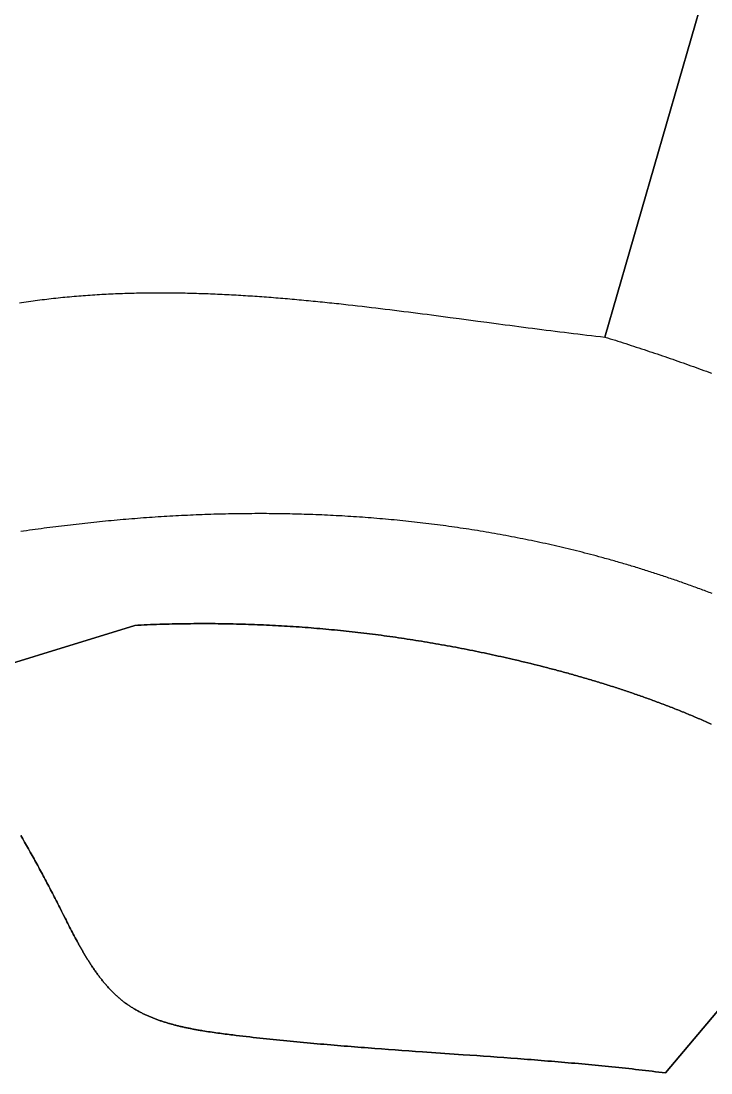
# Model space of a CAD drawing. Header units: millimetres. Extents: x -97041 to 275168, y -12500 to 263793.
# Drawn here: x 60170 to 86904, y 131559 to 172291 of the extents above; entities that cross this region are included whole.
import ezdxf

# ---------------------------------------------------------------- set-up
doc = ezdxf.new("R2010")
doc.units = ezdxf.units.MM
doc.layers.add('CLOSED_AREAS', color=7, linetype='Continuous')
doc.layers.add('REGION_HOLES', color=7, linetype='Continuous')

msp = doc.modelspace()

# ---------------------------------------------------------------- linework, layer by layer
at = {"layer": 'CLOSED_AREAS'}
for points in [[(60105.889, 161382.157), (60193.87, 161395.528), (60281.892, 161408.639), (60369.956, 161421.491), (60458.06, 161434.087), (60546.205, 161446.427), (60634.391, 161458.513), (60722.616, 161470.346), (60810.88, 161481.928), (60899.184, 161493.259), (60987.526, 161504.342), (61075.907, 161515.177), (61164.325, 161525.766), (61252.781, 161536.11), (61341.275, 161546.21), (61429.805, 161556.069), (61518.372, 161565.687), (61606.974, 161575.065), (61695.613, 161584.205), (61784.287, 161593.108), (61872.995, 161601.776), (61961.739, 161610.21), (62050.516, 161618.411), (62139.328, 161626.381), (62228.173, 161634.12), (62317.051, 161641.631), (62405.962, 161648.915), (62494.905, 161655.972), (62583.88, 161662.805), (62672.887, 161669.414), (62761.925, 161675.801), (62850.994, 161681.968), (62940.094, 161687.915), (63029.224, 161693.644), (63118.383, 161699.157), (63207.572, 161704.454), (63296.79, 161709.537), (63386.037, 161714.407), (63475.312, 161719.067), (63564.615, 161723.516), (63653.946, 161727.757), (63743.303, 161731.79), (63832.688, 161735.617), (63922.099, 161739.24), (64011.536, 161742.66), (64100.999, 161745.877), (64190.487, 161748.894), (64280, 161751.712), (64369.538, 161754.332), (64459.1, 161756.755), (64548.686, 161758.983), (64638.295, 161761.017), (64727.927, 161762.859), (64817.582, 161764.509), (64907.26, 161765.97), (64996.96, 161767.242), (65086.681, 161768.326), (65176.423, 161769.225), (65266.187, 161769.94), (65355.971, 161770.471), (65445.775, 161770.82), (65535.598, 161770.989), (65625.442, 161770.979), (65715.304, 161770.791), (65805.185, 161770.427), (65895.084, 161769.887), (65985.001, 161769.174), (66074.936, 161768.288), (66164.888, 161767.231), (66254.857, 161766.004), (66344.842, 161764.609), (66434.843, 161763.047), (66524.86, 161761.319), (66614.893, 161759.427), (66704.94, 161757.371), (66795.002, 161755.154), (66885.078, 161752.777), (66975.168, 161750.24), (67065.271, 161747.546), (67155.388, 161744.695), (67245.517, 161741.69), (67335.659, 161738.53), (67425.813, 161735.219), (67515.978, 161731.756), (67606.154, 161728.144), (67696.342, 161724.383), (67786.54, 161720.475), (67876.748, 161716.422), (67966.966, 161712.225), (68057.193, 161707.884), (68147.429, 161703.402), (68237.674, 161698.779), (68327.928, 161694.018), (68418.189, 161689.119), (68508.458, 161684.084), (68598.734, 161678.914), (68689.017, 161673.61), (68779.306, 161668.174), (68869.601, 161662.607), (68959.902, 161656.911), (69050.208, 161651.086), (69140.52, 161645.135), (69230.835, 161639.058), (69321.156, 161632.856), (69411.479, 161626.532), (69501.807, 161620.087), (69592.137, 161613.521), (69682.471, 161606.836), (69772.806, 161600.034), (69863.144, 161593.116), (69953.483, 161586.083), (70043.823, 161578.936), (70134.165, 161571.678), (70224.507, 161564.308), (70314.849, 161556.829), (70405.19, 161549.242), (70495.532, 161541.548), (70585.872, 161533.749), (70676.211, 161525.846), (70766.548, 161517.839), (70856.883, 161509.732), (70947.216, 161501.524), (71037.545, 161493.218), (71127.872, 161484.814), (71218.195, 161476.315), (71308.514, 161467.72), (71398.829, 161459.032), (71489.139, 161450.252), (71579.444, 161441.382), (71669.744, 161432.422), (71760.037, 161423.374), (71850.325, 161414.239), (71940.606, 161405.019), (72030.881, 161395.716), (72121.148, 161386.329), (72211.407, 161376.861), (72301.658, 161367.313), (72391.901, 161357.687), (72482.135, 161347.983), (72572.36, 161338.203), (72662.576, 161328.349), (72842.977, 161308.422), (73023.336, 161288.213), (73203.649, 161267.731), (73383.914, 161246.99), (73564.128, 161225.997), (73744.287, 161204.766), (73924.389, 161183.305), (74104.431, 161161.627), (74284.41, 161139.741), (74464.322, 161117.659), (74644.166, 161095.391), (74823.937, 161072.948), (75003.633, 161050.34), (75183.252, 161027.579), (75362.789, 161004.675), (75542.242, 160981.638), (75721.609, 160958.48), (75900.885, 160935.212), (76080.069, 160911.843), (76259.157, 160888.385), (76438.146, 160864.848), (76795.816, 160817.581), (77153.056, 160770.129), (77509.841, 160722.576), (77866.148, 160675.009), (78221.953, 160627.514), (78577.233, 160580.175), (78931.964, 160533.08), (79109.115, 160509.651), (79286.121, 160486.314), (79462.978, 160463.081), (79639.682, 160439.962), (79816.231, 160416.969), (79992.622, 160394.111), (80168.852, 160371.399), (80344.918, 160348.845), (80520.818, 160326.459), (80696.547, 160304.252), (80872.103, 160282.234), (81047.484, 160260.416), (81222.685, 160238.809), (81397.705, 160217.424), (81572.54, 160196.271), (81747.188, 160175.361), (81921.644, 160154.705), (82095.907, 160134.313), (82269.974, 160114.196), (82443.841, 160094.366), (82617.505, 160074.832), (82790.964, 160055.605), (86610.058, 173275.548)], [(86610.058, 173275.548), (82790.964, 160055.605), (82892.81, 160024.01), (82994.603, 159992.285), (83096.341, 159960.43), (83198.026, 159928.445), (83299.658, 159896.331), (83401.236, 159864.087), (83502.76, 159831.715), (83604.232, 159799.214), (83705.65, 159766.586), (83807.015, 159733.829), (83908.328, 159700.945), (84009.588, 159667.934), (84110.795, 159634.796), (84211.95, 159601.532), (84313.053, 159568.141), (84414.103, 159534.624), (84515.102, 159500.982), (84616.048, 159467.215), (84716.943, 159433.323), (84817.787, 159399.306), (84918.579, 159365.165), (85019.319, 159330.9), (85120.008, 159296.511), (85220.647, 159262), (85321.234, 159227.365), (85421.77, 159192.607), (85522.256, 159157.727), (85622.692, 159122.725), (85723.076, 159087.602), (85823.411, 159052.357), (85923.695, 159016.99), (86023.93, 158981.504), (86124.114, 158945.896), (86224.249, 158910.169), (86324.334, 158874.322), (86424.37, 158838.355), (86524.356, 158802.27), (86624.294, 158766.065), (86724.182, 158729.742), (86824.021, 158693.301), (86923.811, 158656.742)], [(86947.46, 150123.539), (86888.116, 150146.119), (86828.745, 150168.618), (86769.346, 150191.035), (86709.921, 150213.37), (86650.467, 150235.624), (86590.987, 150257.796), (86531.48, 150279.886), (86471.946, 150301.893), (86412.385, 150323.819), (86352.797, 150345.663), (86293.182, 150367.424), (86233.541, 150389.103), (86173.873, 150410.699), (86114.179, 150432.214), (86054.458, 150453.645), (85994.712, 150474.994), (85934.939, 150496.26), (85875.139, 150517.443), (85815.314, 150538.544), (85755.463, 150559.561), (85695.586, 150580.496), (85635.683, 150601.347), (85575.755, 150622.115), (85515.801, 150642.8), (85455.821, 150663.402), (85395.816, 150683.92), (85335.786, 150704.354), (85275.73, 150724.705), (85215.649, 150744.973), (85155.543, 150765.156), (85095.413, 150785.256), (85035.257, 150805.272), (84975.076, 150825.204), (84914.871, 150845.052), (84854.641, 150864.816), (84794.386, 150884.496), (84734.107, 150904.091), (84673.804, 150923.602), (84613.476, 150943.029), (84553.124, 150962.371), (84492.748, 150981.628), (84432.347, 151000.801), (84371.923, 151019.889), (84311.475, 151038.892), (84251.003, 151057.811), (84190.508, 151076.644), (84129.988, 151095.392), (84069.446, 151114.056), (84008.879, 151132.634), (83948.29, 151151.126), (83887.677, 151169.534), (83827.041, 151187.856), (83766.381, 151206.092), (83705.699, 151224.243), (83644.994, 151242.308), (83584.266, 151260.287), (83523.515, 151278.181), (83462.741, 151295.989), (83401.945, 151313.71), (83341.127, 151331.346), (83280.285, 151348.895), (83219.422, 151366.359), (83158.536, 151383.736), (83097.628, 151401.026), (83036.698, 151418.23), (82975.746, 151435.348), (82914.772, 151452.379), (82853.777, 151469.323), (82792.759, 151486.181), (82731.72, 151502.951), (82670.659, 151519.635), (82562.534, 151548.951), (82454.343, 151577.995), (82346.085, 151606.766), (82237.76, 151635.267), (82129.37, 151663.497), (82020.915, 151691.457), (81912.395, 151719.147), (81803.811, 151746.567), (81695.163, 151773.718), (81586.451, 151800.601), (81477.676, 151827.215), (81368.839, 151853.562), (81259.939, 151879.641), (81150.978, 151905.454), (81041.955, 151931), (80932.871, 151956.28), (80823.726, 151981.294), (80714.521, 152006.044), (80605.257, 152030.528), (80495.933, 152054.749), (80386.55, 152078.705), (80277.109, 152102.398), (80167.61, 152125.829), (80058.054, 152148.996), (79948.44, 152171.902), (79838.769, 152194.546), (79729.042, 152216.928), (79619.259, 152239.05), (79509.421, 152260.912), (79399.528, 152282.513), (79289.579, 152303.855), (79179.577, 152324.938), (79069.521, 152345.763), (78959.412, 152366.329), (78849.249, 152386.637), (78739.034, 152406.688), (78628.767, 152426.483), (78518.448, 152446.02), (78408.078, 152465.302), (78297.657, 152484.328), (78187.186, 152503.099), (78076.665, 152521.616), (77966.094, 152539.878), (77855.474, 152557.886), (77744.805, 152575.64), (77634.088, 152593.142), (77523.323, 152610.391), (77412.511, 152627.388), (77301.652, 152644.134), (77190.746, 152660.628), (77079.793, 152676.871), (76968.796, 152692.864), (76857.752, 152708.607), (76746.664, 152724.101), (76635.531, 152739.345), (76524.355, 152754.341), (76413.134, 152769.088), (76301.87, 152783.588), (76190.564, 152797.841), (76079.215, 152811.846), (75967.824, 152825.605), (75856.392, 152839.118), (75744.919, 152852.386), (75633.404, 152865.408), (75521.85, 152878.185), (75410.256, 152890.718), (75298.622, 152903.008), (75186.949, 152915.054), (75075.238, 152926.856), (74963.489, 152938.417), (74851.702, 152949.735), (74739.877, 152960.811), (74628.016, 152971.647), (74516.118, 152982.241), (74404.184, 152992.595), (74292.215, 153002.709), (74180.21, 153012.583), (74068.171, 153022.219), (73956.097, 153031.615), (73843.989, 153040.774), (73731.848, 153049.695), (73619.674, 153058.378), (73507.467, 153066.824), (73395.228, 153075.034), (73282.957, 153083.008), (73170.654, 153090.746), (73058.321, 153098.249), (72945.957, 153105.517), (72833.563, 153112.551), (72721.14, 153119.351), (72608.687, 153125.918), (72496.205, 153132.252), (72383.695, 153138.353), (72271.156, 153144.221), (72158.591, 153149.859), (72045.998, 153155.264), (71933.378, 153160.439), (71820.732, 153165.384), (71708.06, 153170.099), (71595.363, 153174.584), (71482.64, 153178.84), (71369.893, 153182.867), (71257.122, 153186.666), (71144.327, 153190.237), (71031.509, 153193.581), (70918.667, 153196.698), (70805.804, 153199.588), (70692.918, 153202.252), (70580.01, 153204.691), (70467.081, 153206.904), (70354.132, 153208.893), (70241.162, 153210.657), (70128.172, 153212.198), (70015.162, 153213.514), (69902.134, 153214.608), (69789.086, 153215.48), (69676.021, 153216.129), (69562.937, 153216.556), (69449.836, 153216.762), (69336.718, 153216.747), (69223.584, 153216.512), (69110.433, 153216.057), (68997.267, 153215.382), (68884.085, 153214.488), (68770.888, 153213.375), (68657.677, 153212.044), (68544.452, 153210.496), (68431.213, 153208.73), (68317.962, 153206.746), (68204.697, 153204.547), (68091.42, 153202.131), (67978.131, 153199.5), (67864.83, 153196.653), (67751.518, 153193.592), (67638.196, 153190.316), (67524.864, 153186.826), (67411.521, 153183.123), (67298.169, 153179.207), (67184.809, 153175.078), (67071.439, 153170.737), (66958.062, 153166.184), (66844.677, 153161.42), (66731.284, 153156.445), (66617.885, 153151.259), (66504.479, 153145.864), (66391.068, 153140.259), (66277.65, 153134.444), (66164.228, 153128.422), (66050.801, 153122.19), (65937.369, 153115.751), (65823.934, 153109.105), (65710.495, 153102.251), (65597.053, 153095.191), (65483.608, 153087.925), (65370.161, 153080.453), (65256.712, 153072.776), (65143.262, 153064.894), (65029.812, 153056.808), (64916.36, 153048.518), (64802.909, 153040.024), (64689.457, 153031.327), (64576.007, 153022.428), (64462.558, 153013.326), (64349.11, 153004.023), (64235.664, 152994.518), (64122.221, 152984.812), (64008.781, 152974.906), (63895.344, 152964.8), (63781.91, 152954.494), (63668.481, 152943.989), (63555.056, 152933.286), (63441.637, 152922.384), (63328.222, 152911.284), (63214.814, 152899.987), (63101.412, 152888.492), (62988.016, 152876.801), (62874.628, 152864.914), (62761.247, 152852.832), (62647.874, 152840.554), (62534.509, 152828.081), (62421.153, 152815.414), (62307.806, 152802.553), (62194.469, 152789.498), (62081.142, 152776.25), (61967.826, 152762.81), (61854.52, 152749.177), (61741.226, 152735.353), (61627.944, 152721.337), (61514.673, 152707.13), (61401.416, 152692.733), (61288.171, 152678.146), (61174.939, 152663.369), (61061.722, 152648.403), (60948.519, 152633.248), (60835.33, 152617.905), (60722.157, 152602.374), (60608.999, 152586.655), (60495.857, 152570.75), (60382.732, 152554.658), (60269.624, 152538.38), (60156.532, 152521.916)], [(86911.609, 145068.998), (86855.789, 145093.992), (86799.906, 145118.884), (86743.961, 145143.675), (86687.955, 145168.365), (86632.358, 145192.75), (86576.702, 145217.037), (86520.988, 145241.226), (86465.215, 145265.318), (86409.384, 145289.312), (86353.495, 145313.21), (86297.548, 145337.011), (86241.545, 145360.715), (86185.485, 145384.323), (86129.368, 145407.835), (86073.195, 145431.252), (86016.966, 145454.573), (85960.682, 145477.799), (85904.342, 145500.93), (85847.948, 145523.967), (85791.499, 145546.909), (85734.996, 145569.757), (85678.439, 145592.511), (85621.829, 145615.171), (85565.165, 145637.738), (85508.448, 145660.213), (85451.679, 145682.594), (85394.858, 145704.882), (85337.984, 145727.079), (85281.059, 145749.183), (85224.083, 145771.196), (85167.056, 145793.116), (85109.978, 145814.946), (85052.849, 145836.685), (84995.671, 145858.332), (84938.443, 145879.89), (84881.166, 145901.357), (84823.84, 145922.734), (84766.465, 145944.021), (84709.042, 145965.219), (84651.571, 145986.328), (84594.052, 146007.347), (84536.485, 146028.278), (84478.872, 146049.121), (84421.211, 146069.875), (84363.505, 146090.541), (84305.752, 146111.12), (84247.954, 146131.611), (84190.11, 146152.015), (84132.221, 146172.332), (84074.287, 146192.563), (84016.309, 146212.707), (83958.286, 146232.765), (83900.22, 146252.737), (83842.11, 146272.624), (83783.957, 146292.425), (83725.762, 146312.141), (83667.523, 146331.772), (83609.243, 146351.319), (83550.92, 146370.781), (83492.557, 146390.159), (83434.152, 146409.454), (83375.706, 146428.664), (83317.219, 146447.792), (83258.692, 146466.836), (83200.125, 146485.798), (83141.519, 146504.677), (83082.874, 146523.474), (83024.189, 146542.189), (82965.466, 146560.822), (82906.704, 146579.374), (82847.905, 146597.844), (82789.068, 146616.234), (82730.194, 146634.542), (82671.282, 146652.771), (82612.334, 146670.919), (82553.35, 146688.987), (82494.329, 146706.975), (82435.273, 146724.884), (82376.182, 146742.714), (82317.055, 146760.465), (82257.894, 146778.137), (82198.698, 146795.731), (82139.468, 146813.247), (82080.205, 146830.684), (82020.908, 146848.044), (81961.578, 146865.327), (81902.215, 146882.533), (81842.82, 146899.662), (81783.393, 146916.714), (81723.933, 146933.69), (81664.443, 146950.59), (81604.921, 146967.414), (81545.368, 146984.162), (81485.785, 147000.835), (81426.172, 147017.433), (81366.529, 147033.956), (81306.856, 147050.405), (81247.154, 147066.779), (81187.423, 147083.08), (81127.664, 147099.306), (81067.876, 147115.459), (81008.061, 147131.539), (80948.218, 147147.546), (80888.348, 147163.48), (80828.45, 147179.342), (80768.527, 147195.131), (80708.576, 147210.849), (80648.6, 147226.495), (80588.599, 147242.069), (80528.572, 147257.572), (80408.443, 147288.366), (80288.217, 147318.878), (80167.896, 147349.111), (80047.483, 147379.066), (79926.981, 147408.745), (79806.392, 147438.151), (79685.718, 147467.286), (79564.962, 147496.152), (79444.128, 147524.75), (79323.217, 147553.083), (79202.232, 147581.153), (79093.396, 147606.167), (78984.502, 147630.969), (78875.549, 147655.559), (78766.537, 147679.937), (78657.464, 147704.101), (78548.331, 147728.052), (78439.136, 147751.789), (78329.878, 147775.312), (78220.558, 147798.619), (78111.174, 147821.711), (78001.726, 147844.587), (77892.214, 147867.247), (77782.636, 147889.689), (77672.992, 147911.914), (77563.281, 147933.921), (77453.503, 147955.709), (77343.657, 147977.278), (77233.742, 147998.628), (77123.758, 148019.757), (77013.704, 148040.667), (76903.579, 148061.354), (76793.383, 148081.821), (76683.115, 148102.065), (76572.775, 148122.087), (76462.361, 148141.886), (76351.874, 148161.461), (76241.312, 148180.812), (76130.675, 148199.938), (76019.963, 148218.839), (75909.174, 148237.515), (75798.308, 148255.965), (75687.364, 148274.188), (75576.342, 148292.184), (75465.24, 148309.952), (75354.06, 148327.493), (75242.799, 148344.804), (75131.457, 148361.887), (75020.033, 148378.74), (74908.528, 148395.363), (74796.939, 148411.755), (74685.267, 148427.916), (74573.511, 148443.845), (74461.67, 148459.543), (74349.743, 148475.008), (74237.731, 148490.239), (74125.631, 148505.237), (74013.445, 148520.001), (73901.17, 148534.53), (73788.807, 148548.824), (73676.354, 148562.882), (73563.811, 148576.705), (73451.178, 148590.29), (73338.454, 148603.639), (73225.637, 148616.75), (73112.728, 148629.622), (72999.726, 148642.256), (72886.63, 148654.651), (72773.44, 148666.806), (72660.154, 148678.721), (72546.773, 148690.395), (72433.295, 148701.828), (72319.72, 148713.02), (72206.048, 148723.969), (72092.277, 148734.676), (71978.407, 148745.139), (71864.438, 148755.359), (71750.368, 148765.334), (71636.197, 148775.065), (71521.925, 148784.55), (71407.55, 148793.79), (71293.073, 148802.784), (71178.492, 148811.531), (71063.807, 148820.031), (70949.017, 148828.283), (70834.122, 148836.287), (70719.12, 148844.042), (70604.012, 148851.548), (70488.796, 148858.804), (70373.473, 148865.81), (70258.04, 148872.565), (70142.499, 148879.069), (70026.847, 148885.321), (69911.085, 148891.321), (69795.211, 148897.068), (69679.226, 148902.562), (69563.128, 148907.802), (69446.916, 148912.788), (69330.591, 148917.52), (69214.152, 148921.996), (69097.597, 148926.216), (68980.927, 148930.18), (68864.14, 148933.887), (68747.236, 148937.337), (68630.214, 148940.529), (68513.074, 148943.463), (68395.815, 148946.138), (68278.436, 148948.554), (68160.937, 148950.71), (68043.317, 148952.606), (67925.576, 148954.241), (67807.712, 148955.614), (67689.725, 148956.726), (67571.615, 148957.576), (67453.38, 148958.163), (67335.021, 148958.486), (67216.536, 148958.546), (67097.925, 148958.341), (66979.188, 148957.872), (66860.323, 148957.137), (66741.33, 148956.136), (66622.208, 148954.869), (66502.957, 148953.336), (66383.575, 148951.535), (66264.064, 148949.466), (66144.421, 148947.129), (66024.646, 148944.523), (65904.738, 148941.647), (65784.697, 148938.502), (65664.523, 148935.086), (65544.214, 148931.4), (65423.769, 148927.442), (65303.189, 148923.213), (65182.473, 148918.711), (65061.619, 148913.936), (64940.628, 148908.888), (64819.498, 148903.566), (64698.229, 148897.969), (64576.821, 148892.098), (56938.632, 146541.886)], [(60163.453, 140759.804), (60236.596, 140630.805), (60309.654, 140501.515), (60382.617, 140371.916), (60455.476, 140241.992), (60528.221, 140111.724), (60600.843, 139981.096), (60637.105, 139915.642), (60673.332, 139850.091), (60709.524, 139784.441), (60745.678, 139718.691), (60781.795, 139652.838), (60817.873, 139586.879), (60853.91, 139520.813), (60889.906, 139454.638), (60925.858, 139388.352), (60961.767, 139321.951), (60997.631, 139255.435), (61033.448, 139188.8), (61069.218, 139122.046), (61104.939, 139055.169), (61140.61, 138988.168), (61176.23, 138921.04), (61211.798, 138853.783), (61247.312, 138786.396), (61282.772, 138718.875), (61318.175, 138651.22), (61353.522, 138583.426), (61388.81, 138515.494), (61424.039, 138447.419), (61459.207, 138379.201), (61494.313, 138310.837), (61529.356, 138242.325), (61564.337, 138173.666), (61599.265, 138104.874), (61634.152, 138035.968), (61669.01, 137966.964), (61738.683, 137828.737), (61808.378, 137690.334), (61878.187, 137551.898), (61913.163, 137482.711), (61948.202, 137413.569), (61983.316, 137344.49), (62018.516, 137275.491), (62053.815, 137206.589), (62089.223, 137137.804), (62124.753, 137069.151), (62160.415, 137000.65), (62196.221, 136932.318), (62232.184, 136864.172), (62268.314, 136796.231), (62304.624, 136728.511), (62341.124, 136661.032), (62359.449, 136627.387), (62377.826, 136593.81), (62396.257, 136560.301), (62414.743, 136526.863), (62433.285, 136493.498), (62451.885, 136460.209), (62470.544, 136426.997), (62489.264, 136393.865), (62508.046, 136360.816), (62526.892, 136327.85), (62545.802, 136294.971), (62564.78, 136262.181), (62583.825, 136229.482), (62602.94, 136196.876), (62622.126, 136164.366), (62641.384, 136131.953), (62660.715, 136099.64), (62680.122, 136067.429), (62699.606, 136035.322), (62719.168, 136003.321), (62738.809, 135971.43), (62758.531, 135939.649), (62778.336, 135907.981), (62798.225, 135876.429), (62818.199, 135844.994), (62838.26, 135813.679), (62858.409, 135782.486), (62878.648, 135751.418), (62898.978, 135720.475), (62919.401, 135689.661), (62939.917, 135658.979), (62960.53, 135628.429), (62981.239, 135598.014), (63002.046, 135567.737), (63022.954, 135537.6), (63043.963, 135507.604), (63065.074, 135477.753), (63086.29, 135448.048), (63107.611, 135418.492), (63129.04, 135389.086), (63150.577, 135359.834), (63172.224, 135330.736), (63193.982, 135301.796), (63215.854, 135273.016), (63237.839, 135244.398), (63259.941, 135215.944), (63282.16, 135187.656), (63304.497, 135159.536), (63326.955, 135131.587), (63349.534, 135103.812), (63372.236, 135076.211), (63395.063, 135048.788), (63418.015, 135021.544), (63441.095, 134994.482), (63464.304, 134967.604), (63487.643, 134940.913), (63511.114, 134914.41), (63534.718, 134888.097), (63558.457, 134861.978), (63582.332, 134836.053), (63606.344, 134810.326), (63630.495, 134784.799), (63654.787, 134759.473), (63679.221, 134734.351), (63703.798, 134709.436), (63728.519, 134684.728), (63753.387, 134660.232), (63778.403, 134635.948), (63803.568, 134611.879), (63828.883, 134588.028), (63854.35, 134564.396), (63879.971, 134540.986), (63905.747, 134517.799), (63931.679, 134494.839), (63957.769, 134472.107), (63984.018, 134449.606), (64010.428, 134427.337), (64037, 134405.304), (64063.735, 134383.508), (64090.636, 134361.951), (64117.703, 134340.635), (64144.939, 134319.564), (64171.3, 134299.524), (64197.817, 134279.709), (64224.488, 134260.12), (64251.313, 134240.753), (64278.29, 134221.607), (64305.417, 134202.681), (64332.695, 134183.972), (64360.12, 134165.48), (64387.693, 134147.203), (64415.413, 134129.138), (64443.277, 134111.285), (64471.285, 134093.641), (64499.435, 134076.206), (64527.727, 134058.976), (64556.159, 134041.952), (64584.73, 134025.13), (64613.439, 134008.51), (64642.284, 133992.09), (64671.265, 133975.868), (64700.381, 133959.842), (64729.629, 133944.011), (64759.009, 133928.374), (64788.52, 133912.928), (64818.161, 133897.672), (64847.929, 133882.604), (64877.825, 133867.722), (64907.847, 133853.026), (64937.994, 133838.513), (64968.264, 133824.182), (64998.657, 133810.031), (65029.171, 133796.058), (65059.805, 133782.262), (65090.558, 133768.64), (65121.428, 133755.193), (65152.415, 133741.917), (65183.517, 133728.811), (65214.734, 133715.874), (65246.063, 133703.104), (65277.504, 133690.499), (65309.056, 133678.057), (65340.717, 133665.778), (65372.486, 133653.659), (65404.362, 133641.698), (65436.344, 133629.894), (65468.43, 133618.246), (65500.621, 133606.751), (65532.913, 133595.409), (65565.306, 133584.217), (65597.799, 133573.173), (65630.391, 133562.277), (65663.081, 133551.526), (65695.866, 133540.919), (65728.747, 133530.454), (65761.722, 133520.13), (65794.79, 133509.945), (65827.949, 133499.897), (65861.198, 133489.984), (65894.537, 133480.206), (65927.964, 133470.559), (65961.478, 133461.044), (65995.077, 133451.657), (66028.761, 133442.398), (66062.528, 133433.264), (66096.377, 133424.255), (66130.307, 133415.368), (66164.317, 133406.601), (66198.405, 133397.954), (66232.571, 133389.425), (66266.812, 133381.011), (66301.129, 133372.711), (66335.52, 133364.524), (66369.983, 133356.448), (66404.518, 133348.481), (66439.122, 133340.622), (66473.796, 133332.869), (66508.538, 133325.22), (66543.347, 133317.674), (66578.22, 133310.229), (66613.159, 133302.883), (66648.16, 133295.635), (66683.223, 133288.483), (66718.347, 133281.425), (66753.531, 133274.46), (66788.773, 133267.587), (66824.072, 133260.803), (66859.427, 133254.107), (66894.837, 133247.497), (66930.301, 133240.971), (66965.817, 133234.529), (67001.385, 133228.168), (67037.002, 133221.886), (67072.668, 133215.683), (67108.382, 133209.555), (67144.143, 133203.503), (67179.949, 133197.523), (67215.799, 133191.615), (67287.627, 133180.007), (67359.617, 133168.665), (67431.76, 133157.575), (67504.046, 133146.725), (67576.467, 133136.101), (67649.012, 133125.69), (67721.671, 133115.48), (67794.436, 133105.456), (67867.298, 133095.606), (67940.245, 133085.917), (68013.27, 133076.375), (68086.362, 133066.967), (68159.512, 133057.68), (68232.711, 133048.502), (68305.948, 133039.418), (68379.216, 133030.415), (68509.183, 133014.624), (68639.213, 132999.044), (68769.304, 132983.673), (68899.454, 132968.506), (69029.663, 132953.54), (69159.93, 132938.773), (69290.253, 132924.2), (69420.632, 132909.818), (69551.065, 132895.624), (69681.551, 132881.614), (69812.089, 132867.784), (69942.678, 132854.132), (70073.317, 132840.654), (70204.004, 132827.347), (70334.739, 132814.207), (70465.521, 132801.23), (70596.348, 132788.413), (70727.219, 132775.754), (70858.134, 132763.247), (70989.09, 132750.891), (71120.088, 132738.681), (71251.125, 132726.614), (71382.202, 132714.687), (71513.316, 132702.896), (71644.466, 132691.238), (71775.652, 132679.709), (71906.872, 132668.307), (72038.126, 132657.027), (72169.411, 132645.865), (72300.728, 132634.82), (72432.074, 132623.887), (72563.449, 132613.062), (72694.852, 132602.343), (72826.282, 132591.726), (72957.737, 132581.208), (73089.216, 132570.784), (73220.719, 132560.453), (73352.244, 132550.209), (73483.79, 132540.051), (73615.356, 132529.973), (73746.94, 132519.974), (73878.543, 132510.049), (74141.796, 132490.41), (74405.107, 132471.027), (74668.467, 132451.875), (74931.867, 132432.924), (75195.298, 132414.148), (75458.751, 132395.52), (75722.217, 132377.011), (76249.154, 132340.244), (76776.039, 132303.628), (77302.799, 132266.943), (77566.111, 132248.507), (77829.365, 132229.971), (78092.553, 132211.308), (78355.666, 132192.491), (78618.695, 132173.492), (78881.63, 132154.284), (79144.464, 132134.84), (79407.187, 132115.132), (79538.504, 132105.17), (79669.791, 132095.132), (79801.045, 132085.014), (79932.266, 132074.814), (80063.453, 132064.526), (80194.604, 132054.149), (80325.719, 132043.679), (80456.796, 132033.111), (80587.835, 132022.443), (80718.833, 132011.672), (80849.791, 132000.794), (80980.707, 131989.805), (81111.579, 131978.702), (81242.407, 131967.481), (81373.19, 131956.14), (81503.926, 131944.675), (81634.615, 131933.081), (81765.255, 131921.357), (81895.845, 131909.499), (82026.385, 131897.502), (82156.872, 131885.364), (82287.306, 131873.081), (82417.686, 131860.65), (82548.01, 131848.067), (82678.279, 131835.329), (82808.489, 131822.433), (82938.641, 131809.375), (83068.733, 131796.151), (83198.765, 131782.758), (83328.734, 131769.194), (83458.64, 131755.453), (83588.482, 131741.534), (83718.259, 131727.432), (83847.969, 131713.144), (83977.612, 131698.667), (84107.186, 131683.997), (84236.69, 131669.13), (84366.124, 131654.064), (84495.486, 131638.795), (84624.774, 131623.32), (84753.989, 131607.635), (84883.128, 131591.736), (85012.19, 131575.62), (85141.176, 131559.284), (93073.141, 140960.132)]]:
    msp.add_lwpolyline(points, dxfattribs=at)
at = {"layer": 'REGION_HOLES'}
for points in [[(56938.632, 146541.886), (64576.821, 148892.098), (64698.229, 148897.969), (64819.498, 148903.566), (64940.628, 148908.888), (65061.619, 148913.936), (65182.473, 148918.711), (65303.189, 148923.213), (65423.769, 148927.442), (65544.214, 148931.4), (65664.523, 148935.086), (65784.697, 148938.502), (65904.738, 148941.647), (66024.646, 148944.523), (66144.421, 148947.129), (66264.064, 148949.466), (66383.575, 148951.535), (66502.957, 148953.336), (66622.208, 148954.869), (66741.33, 148956.136), (66860.323, 148957.137), (66979.188, 148957.872), (67097.925, 148958.341), (67216.536, 148958.546), (67335.021, 148958.486), (67453.38, 148958.163), (67571.615, 148957.576), (67689.725, 148956.726), (67807.712, 148955.614), (67925.576, 148954.241), (68043.317, 148952.606), (68160.937, 148950.71), (68278.436, 148948.554), (68395.815, 148946.138), (68513.074, 148943.463), (68630.214, 148940.529), (68747.236, 148937.337), (68864.14, 148933.887), (68980.927, 148930.18), (69097.597, 148926.216), (69214.152, 148921.996), (69330.591, 148917.52), (69446.916, 148912.788), (69563.128, 148907.802), (69679.226, 148902.562), (69795.211, 148897.068), (69911.085, 148891.321), (70026.847, 148885.321), (70142.499, 148879.069), (70258.04, 148872.565), (70373.473, 148865.81), (70488.796, 148858.804), (70604.012, 148851.548), (70719.12, 148844.042), (70834.122, 148836.287), (70949.017, 148828.283), (71063.807, 148820.031), (71178.492, 148811.531), (71293.073, 148802.784), (71407.55, 148793.79), (71521.925, 148784.55), (71636.197, 148775.065), (71750.368, 148765.334), (71864.438, 148755.359), (71978.407, 148745.139), (72092.277, 148734.676), (72206.048, 148723.969), (72319.72, 148713.02), (72433.295, 148701.828), (72546.773, 148690.395), (72660.154, 148678.721), (72773.44, 148666.806), (72886.63, 148654.651), (72999.726, 148642.256), (73112.728, 148629.622), (73225.637, 148616.75), (73338.454, 148603.639), (73451.178, 148590.29), (73563.811, 148576.705), (73676.354, 148562.882), (73788.807, 148548.824), (73901.17, 148534.53), (74013.445, 148520.001), (74125.631, 148505.237), (74237.731, 148490.239), (74349.743, 148475.008), (74461.67, 148459.543), (74573.511, 148443.845), (74685.267, 148427.916), (74796.939, 148411.755), (74908.528, 148395.363), (75020.033, 148378.74), (75131.457, 148361.887), (75242.799, 148344.804), (75354.06, 148327.493), (75465.24, 148309.952), (75576.342, 148292.184), (75687.364, 148274.188), (75798.308, 148255.965), (75909.174, 148237.515), (76019.963, 148218.839), (76130.675, 148199.938), (76241.312, 148180.812), (76351.874, 148161.461), (76462.361, 148141.886), (76572.775, 148122.087), (76683.115, 148102.065), (76793.383, 148081.821), (76903.579, 148061.354), (77013.704, 148040.667), (77123.758, 148019.757), (77233.742, 147998.628), (77343.657, 147977.278), (77453.503, 147955.709), (77563.281, 147933.921), (77672.992, 147911.914), (77782.636, 147889.689), (77892.214, 147867.247), (78001.726, 147844.587), (78111.174, 147821.711), (78220.558, 147798.619), (78329.878, 147775.312), (78439.136, 147751.789), (78548.331, 147728.052), (78657.464, 147704.101), (78766.537, 147679.937), (78875.549, 147655.559), (78984.502, 147630.969), (79093.396, 147606.167), (79202.232, 147581.153), (79323.217, 147553.083), (79444.128, 147524.75), (79564.962, 147496.152), (79685.718, 147467.286), (79806.392, 147438.151), (79926.981, 147408.745), (80047.483, 147379.066), (80167.896, 147349.111), (80288.217, 147318.878), (80408.443, 147288.366), (80528.572, 147257.572), (80588.599, 147242.069), (80648.6, 147226.495), (80708.576, 147210.849), (80768.527, 147195.131), (80828.45, 147179.342), (80888.348, 147163.48), (80948.218, 147147.546), (81008.061, 147131.539), (81067.876, 147115.459), (81127.664, 147099.306), (81187.423, 147083.08), (81247.154, 147066.779), (81306.856, 147050.405), (81366.529, 147033.956), (81426.172, 147017.433), (81485.785, 147000.835), (81545.368, 146984.162), (81604.921, 146967.414), (81664.443, 146950.59), (81723.933, 146933.69), (81783.393, 146916.714), (81842.82, 146899.662), (81902.215, 146882.533), (81961.578, 146865.327), (82020.908, 146848.044), (82080.205, 146830.684), (82139.468, 146813.247), (82198.698, 146795.731), (82257.894, 146778.137), (82317.055, 146760.465), (82376.182, 146742.714), (82435.273, 146724.884), (82494.329, 146706.975), (82553.35, 146688.987), (82612.334, 146670.919), (82671.282, 146652.771), (82730.194, 146634.542), (82789.068, 146616.234), (82847.905, 146597.844), (82906.704, 146579.374), (82965.466, 146560.822), (83024.189, 146542.189), (83082.874, 146523.474), (83141.519, 146504.677), (83200.125, 146485.798), (83258.692, 146466.836), (83317.219, 146447.792), (83375.706, 146428.664), (83434.152, 146409.454), (83492.557, 146390.159), (83550.92, 146370.781), (83609.243, 146351.319), (83667.523, 146331.772), (83725.762, 146312.141), (83783.957, 146292.425), (83842.11, 146272.624), (83900.22, 146252.737), (83958.286, 146232.765), (84016.309, 146212.707), (84074.287, 146192.563), (84132.221, 146172.332), (84190.11, 146152.015), (84247.954, 146131.611), (84305.752, 146111.12), (84363.505, 146090.541), (84421.211, 146069.875), (84478.872, 146049.121), (84536.485, 146028.278), (84594.052, 146007.347), (84651.571, 145986.328), (84709.042, 145965.219), (84766.465, 145944.021), (84823.84, 145922.734), (84881.166, 145901.357), (84938.443, 145879.89), (84995.671, 145858.332), (85052.849, 145836.685), (85109.978, 145814.946), (85167.056, 145793.116), (85224.083, 145771.196), (85281.059, 145749.183), (85337.984, 145727.079), (85394.858, 145704.882), (85451.679, 145682.594), (85508.448, 145660.213), (85565.165, 145637.738), (85621.829, 145615.171), (85678.439, 145592.511), (85734.996, 145569.757), (85791.499, 145546.909), (85847.948, 145523.967), (85904.342, 145500.93), (85960.682, 145477.799), (86016.966, 145454.573), (86073.195, 145431.252), (86129.368, 145407.835), (86185.485, 145384.323), (86241.545, 145360.715), (86297.548, 145337.011), (86353.495, 145313.21), (86409.384, 145289.312), (86465.215, 145265.318), (86520.988, 145241.226), (86576.702, 145217.037), (86632.358, 145192.75), (86687.955, 145168.365), (86743.961, 145143.675), (86799.906, 145118.884), (86855.789, 145093.992), (86911.609, 145068.998)], [(93073.141, 140960.132), (85141.176, 131559.284), (85012.19, 131575.62), (84883.128, 131591.736), (84753.989, 131607.635), (84624.774, 131623.32), (84495.486, 131638.795), (84366.124, 131654.064), (84236.69, 131669.13), (84107.186, 131683.997), (83977.612, 131698.667), (83847.969, 131713.144), (83718.259, 131727.432), (83588.482, 131741.534), (83458.64, 131755.453), (83328.734, 131769.194), (83198.765, 131782.758), (83068.733, 131796.151), (82938.641, 131809.375), (82808.489, 131822.433), (82678.279, 131835.329), (82548.01, 131848.067), (82417.686, 131860.65), (82287.306, 131873.081), (82156.872, 131885.364), (82026.385, 131897.502), (81895.845, 131909.499), (81765.255, 131921.357), (81634.615, 131933.081), (81503.926, 131944.675), (81373.19, 131956.14), (81242.407, 131967.481), (81111.579, 131978.702), (80980.707, 131989.805), (80849.791, 132000.794), (80718.833, 132011.672), (80587.835, 132022.443), (80456.796, 132033.111), (80325.719, 132043.679), (80194.604, 132054.149), (80063.453, 132064.526), (79932.266, 132074.814), (79801.045, 132085.014), (79669.791, 132095.132), (79538.504, 132105.17), (79407.187, 132115.132), (79144.464, 132134.84), (78881.63, 132154.284), (78618.695, 132173.492), (78355.666, 132192.491), (78092.553, 132211.308), (77829.365, 132229.971), (77566.111, 132248.507), (77302.799, 132266.943), (76776.039, 132303.628), (76249.154, 132340.244), (75722.217, 132377.011), (75458.751, 132395.52), (75195.298, 132414.148), (74931.867, 132432.924), (74668.467, 132451.875), (74405.107, 132471.027), (74141.796, 132490.41), (73878.543, 132510.049), (73746.94, 132519.974), (73615.356, 132529.973), (73483.79, 132540.051), (73352.244, 132550.209), (73220.719, 132560.453), (73089.216, 132570.784), (72957.737, 132581.208), (72826.282, 132591.726), (72694.852, 132602.343), (72563.449, 132613.062), (72432.074, 132623.887), (72300.728, 132634.82), (72169.411, 132645.865), (72038.126, 132657.027), (71906.872, 132668.307), (71775.652, 132679.709), (71644.466, 132691.238), (71513.316, 132702.896), (71382.202, 132714.687), (71251.125, 132726.614), (71120.088, 132738.681), (70989.09, 132750.891), (70858.134, 132763.247), (70727.219, 132775.754), (70596.348, 132788.413), (70465.521, 132801.23), (70334.739, 132814.207), (70204.004, 132827.347), (70073.317, 132840.654), (69942.678, 132854.132), (69812.089, 132867.784), (69681.551, 132881.614), (69551.065, 132895.624), (69420.632, 132909.818), (69290.253, 132924.2), (69159.93, 132938.773), (69029.663, 132953.54), (68899.454, 132968.506), (68769.304, 132983.673), (68639.213, 132999.044), (68509.183, 133014.624), (68379.216, 133030.415), (68305.948, 133039.418), (68232.711, 133048.502), (68159.512, 133057.68), (68086.362, 133066.967), (68013.27, 133076.375), (67940.245, 133085.917), (67867.298, 133095.606), (67794.436, 133105.456), (67721.671, 133115.48), (67649.012, 133125.69), (67576.467, 133136.101), (67504.046, 133146.725), (67431.76, 133157.575), (67359.617, 133168.665), (67287.627, 133180.007), (67215.799, 133191.615), (67179.949, 133197.523), (67144.143, 133203.503), (67108.382, 133209.555), (67072.668, 133215.683), (67037.002, 133221.886), (67001.385, 133228.168), (66965.817, 133234.529), (66930.301, 133240.971), (66894.837, 133247.497), (66859.427, 133254.107), (66824.072, 133260.803), (66788.773, 133267.587), (66753.531, 133274.46), (66718.347, 133281.425), (66683.223, 133288.483), (66648.16, 133295.635), (66613.159, 133302.883), (66578.22, 133310.229), (66543.347, 133317.674), (66508.538, 133325.22), (66473.796, 133332.869), (66439.122, 133340.622), (66404.518, 133348.481), (66369.983, 133356.448), (66335.52, 133364.524), (66301.129, 133372.711), (66266.812, 133381.011), (66232.571, 133389.425), (66198.405, 133397.954), (66164.317, 133406.601), (66130.307, 133415.368), (66096.377, 133424.255), (66062.528, 133433.264), (66028.761, 133442.398), (65995.077, 133451.657), (65961.478, 133461.044), (65927.964, 133470.559), (65894.537, 133480.206), (65861.198, 133489.984), (65827.949, 133499.897), (65794.79, 133509.945), (65761.722, 133520.13), (65728.747, 133530.454), (65695.866, 133540.919), (65663.081, 133551.526), (65630.391, 133562.277), (65597.799, 133573.173), (65565.306, 133584.217), (65532.913, 133595.409), (65500.621, 133606.751), (65468.43, 133618.246), (65436.344, 133629.894), (65404.362, 133641.698), (65372.486, 133653.659), (65340.717, 133665.778), (65309.056, 133678.057), (65277.504, 133690.499), (65246.063, 133703.104), (65214.734, 133715.874), (65183.517, 133728.811), (65152.415, 133741.917), (65121.428, 133755.193), (65090.558, 133768.64), (65059.805, 133782.262), (65029.171, 133796.058), (64998.657, 133810.031), (64968.264, 133824.182), (64937.994, 133838.513), (64907.847, 133853.026), (64877.825, 133867.722), (64847.929, 133882.604), (64818.161, 133897.672), (64788.52, 133912.928), (64759.009, 133928.374), (64729.629, 133944.011), (64700.381, 133959.842), (64671.265, 133975.868), (64642.284, 133992.09), (64613.439, 134008.51), (64584.73, 134025.13), (64556.159, 134041.952), (64527.727, 134058.976), (64499.435, 134076.206), (64471.285, 134093.641), (64443.277, 134111.285), (64415.413, 134129.138), (64387.693, 134147.203), (64360.12, 134165.48), (64332.695, 134183.972), (64305.417, 134202.681), (64278.29, 134221.607), (64251.313, 134240.753), (64224.488, 134260.12), (64197.817, 134279.709), (64171.3, 134299.524), (64144.939, 134319.564), (64117.703, 134340.635), (64090.636, 134361.951), (64063.735, 134383.508), (64037, 134405.304), (64010.428, 134427.337), (63984.018, 134449.606), (63957.769, 134472.107), (63931.679, 134494.839), (63905.747, 134517.799), (63879.971, 134540.986), (63854.35, 134564.396), (63828.883, 134588.028), (63803.568, 134611.879), (63778.403, 134635.948), (63753.387, 134660.232), (63728.519, 134684.728), (63703.798, 134709.436), (63679.221, 134734.351), (63654.787, 134759.473), (63630.495, 134784.799), (63606.344, 134810.326), (63582.332, 134836.053), (63558.457, 134861.978), (63534.718, 134888.097), (63511.114, 134914.41), (63487.643, 134940.913), (63464.304, 134967.604), (63441.095, 134994.482), (63418.015, 135021.544), (63395.063, 135048.788), (63372.236, 135076.211), (63349.534, 135103.812), (63326.955, 135131.587), (63304.497, 135159.536), (63282.16, 135187.656), (63259.941, 135215.944), (63237.839, 135244.398), (63215.854, 135273.016), (63193.982, 135301.796), (63172.224, 135330.736), (63150.577, 135359.834), (63129.04, 135389.086), (63107.611, 135418.492), (63086.29, 135448.048), (63065.074, 135477.753), (63043.963, 135507.604), (63022.954, 135537.6), (63002.046, 135567.737), (62981.239, 135598.014), (62960.53, 135628.429), (62939.917, 135658.979), (62919.401, 135689.661), (62898.978, 135720.475), (62878.648, 135751.418), (62858.409, 135782.486), (62838.26, 135813.679), (62818.199, 135844.994), (62798.225, 135876.429), (62778.336, 135907.981), (62758.531, 135939.649), (62738.809, 135971.43), (62719.168, 136003.321), (62699.606, 136035.322), (62680.122, 136067.429), (62660.715, 136099.64), (62641.384, 136131.953), (62622.126, 136164.366), (62602.94, 136196.876), (62583.825, 136229.482), (62564.78, 136262.181), (62545.802, 136294.971), (62526.892, 136327.85), (62508.046, 136360.816), (62489.264, 136393.865), (62470.544, 136426.997), (62451.885, 136460.209), (62433.285, 136493.498), (62414.743, 136526.863), (62396.257, 136560.301), (62377.826, 136593.81), (62359.449, 136627.387), (62341.124, 136661.032), (62304.624, 136728.511), (62268.314, 136796.231), (62232.184, 136864.172), (62196.221, 136932.318), (62160.415, 137000.65), (62124.753, 137069.151), (62089.223, 137137.804), (62053.815, 137206.589), (62018.516, 137275.491), (61983.316, 137344.49), (61948.202, 137413.569), (61913.163, 137482.711), (61878.187, 137551.898), (61808.378, 137690.334), (61738.683, 137828.737), (61669.01, 137966.964), (61634.152, 138035.968), (61599.265, 138104.874), (61564.337, 138173.666), (61529.356, 138242.325), (61494.313, 138310.837), (61459.207, 138379.201), (61424.039, 138447.419), (61388.81, 138515.494), (61353.522, 138583.426), (61318.175, 138651.22), (61282.772, 138718.875), (61247.312, 138786.396), (61211.798, 138853.783), (61176.23, 138921.04), (61140.61, 138988.168), (61104.939, 139055.169), (61069.218, 139122.046), (61033.448, 139188.8), (60997.631, 139255.435), (60961.767, 139321.951), (60925.858, 139388.352), (60889.906, 139454.638), (60853.91, 139520.813), (60817.873, 139586.879), (60781.795, 139652.838), (60745.678, 139718.691), (60709.524, 139784.441), (60673.332, 139850.091), (60637.105, 139915.642), (60600.843, 139981.096), (60528.221, 140111.724), (60455.476, 140241.992), (60382.617, 140371.916), (60309.654, 140501.515), (60236.596, 140630.805), (60163.453, 140759.804)]]:
    msp.add_lwpolyline(points, dxfattribs=at)

doc.saveas('drawing.dxf')
